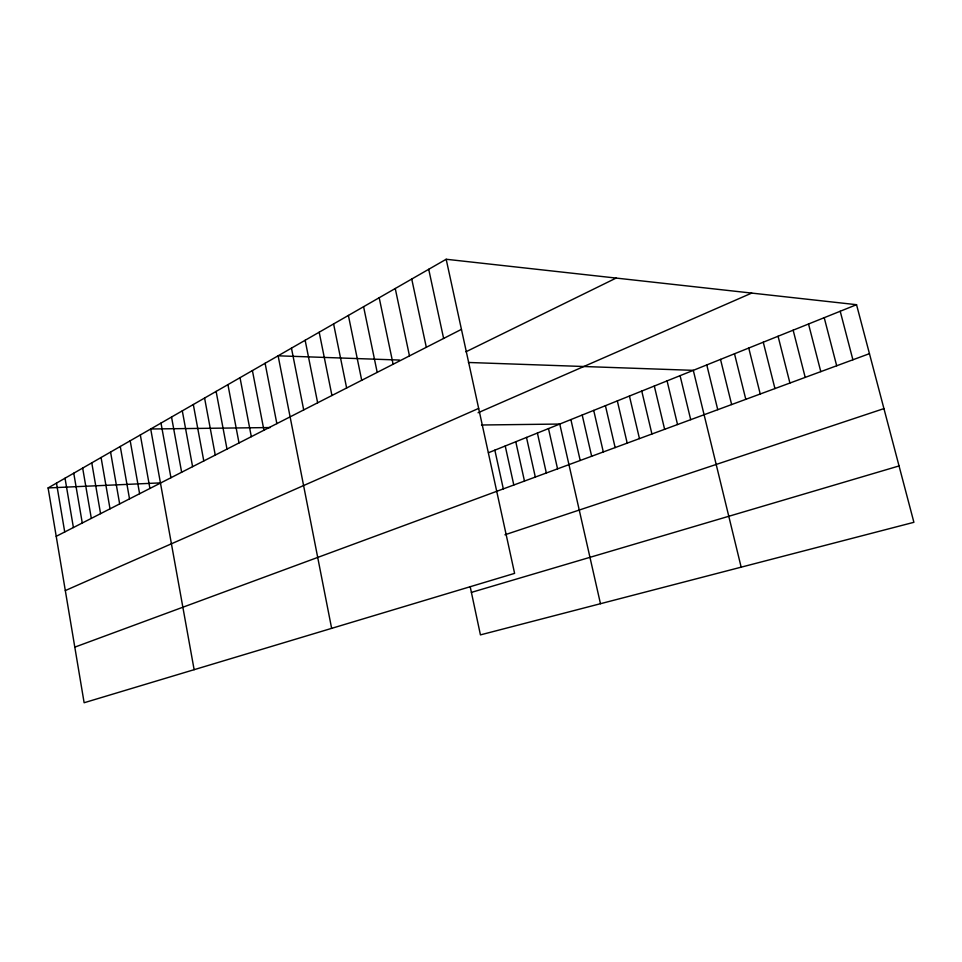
<?xml version="1.0" encoding="UTF-8"?>
<svg xmlns="http://www.w3.org/2000/svg" width="962" height="962" viewBox="0 0 962 962"><rect width="100%" height="100%" fill="white"/><g stroke="black" fill="none" stroke-linecap="round" stroke-linejoin="round"><path stroke-width="1.44" d="M446.176 259.259L514.598 573.376L84.127 702.741L48.1 487.938L446.176 259.259L856.541 304.689L913.9 522.306L480.435 634.884L470.165 586.592M56.217 536.315L461.447 329.353M465.921 351.791L616.125 278.078M65.308 590.56L478.667 408.405M478.078 412.758L751.695 293.085M488.468 452.729L856.541 304.689M74.808 647.137L869.444 353.667M504.942 534.788L883.934 408.609M471.404 592.388L899.049 465.945M48.1 487.938L159.271 482.936M270.274 427.549L150.709 428.992L194.132 669.684M481.517 425L559.764 424.05L600.468 603.715M399.507 360.053L278.114 355.808L331.637 628.354M468.422 362.47L693.301 370.346L741.161 567.171M840.211 311.255L852.897 359.776M824.218 317.688L836.687 365.764M808.525 324.002L820.79 371.633M793.145 330.182L805.206 377.381M778.066 336.255L789.922 383.032M763.263 342.207L774.939 388.564M748.749 348.04L760.233 393.987M734.499 353.775L745.803 399.326M720.514 359.403L731.637 404.545M706.781 364.923L717.748 409.68M680.074 375.661L690.704 419.672M667.075 380.892L677.537 424.531M654.304 386.027L664.622 429.305M641.762 391.077L651.923 433.982M629.437 396.031L639.453 438.588M617.327 400.901L627.188 443.121M605.423 405.687L615.139 447.57M593.71 410.401L603.306 451.936M582.202 415.019L591.654 456.241M570.887 419.576L580.206 460.461M548.484 428.583L557.551 468.831M537.397 433.044L546.332 472.979M526.491 437.433L535.317 477.044M515.776 441.738L524.47 481.048M505.23 445.983L513.804 484.992M494.853 450.156L503.318 488.864M428.715 269.288L443.626 338.456M411.736 279.04L426.31 347.294M395.25 288.516L409.475 355.892M379.196 297.739L393.121 364.249M363.588 306.698L377.2 372.378M348.388 315.428L361.712 380.291M333.598 323.929L346.633 387.987M319.192 332.215L331.938 395.49M305.146 340.271L317.64 402.801M291.462 348.136L303.703 409.92M265.103 363.275L276.852 423.629M252.405 370.574L263.937 430.23M240.019 377.693L251.322 436.664M227.922 384.632L239.009 442.953M216.113 391.426L226.996 449.098M204.581 398.052L215.26 455.086M193.314 404.521L203.788 460.942M182.299 410.846L192.592 466.666M171.537 417.039L181.638 472.258M161.003 423.076L170.935 477.717M140.332 434.956L149.916 488.455M130.195 440.776L139.61 493.722M120.274 446.476L129.521 498.869M110.57 452.056L119.661 503.908M101.07 457.515L110.017 508.838M91.775 462.854L100.565 513.66M82.672 468.085L91.318 518.386M73.761 473.208L82.275 523.003M65.031 478.222L73.401 527.525M56.481 483.128L64.719 531.962"/></g></svg>
